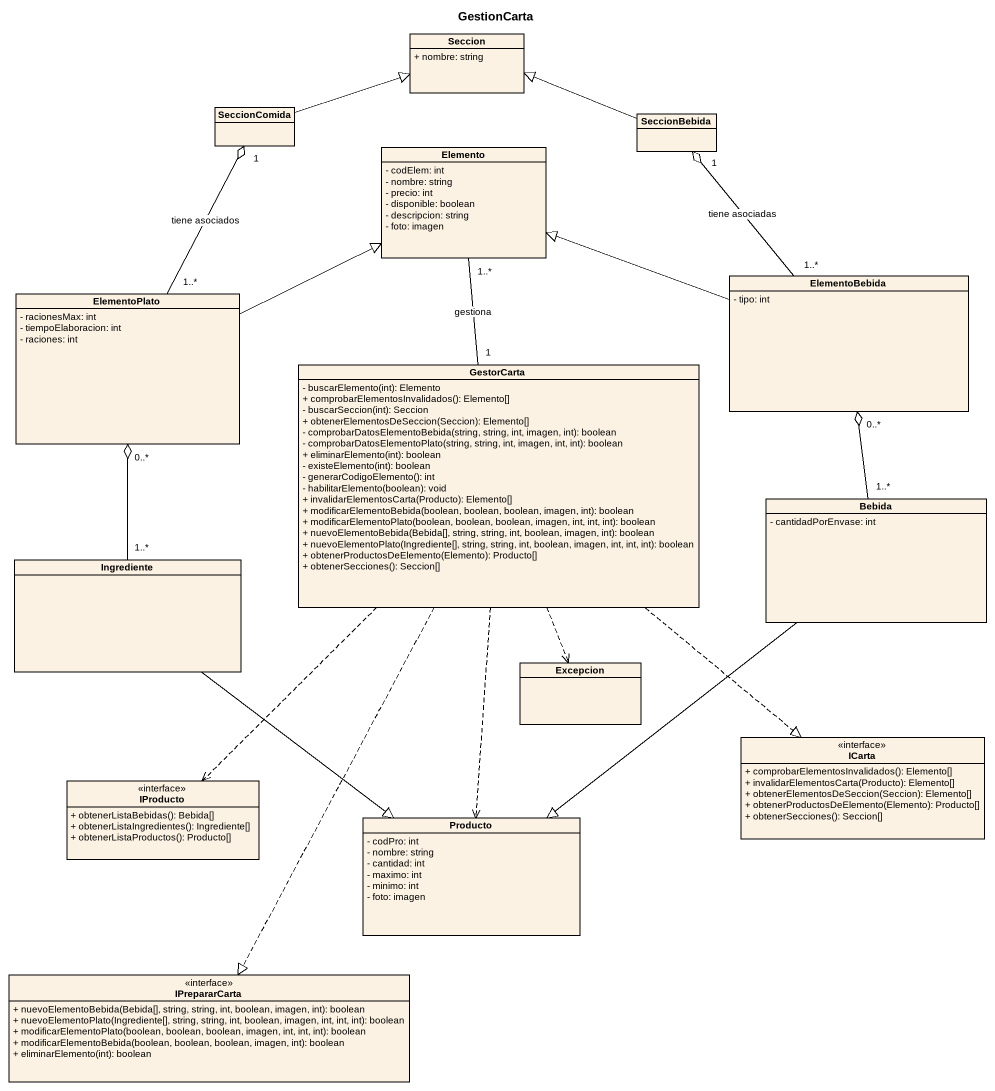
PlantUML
@startuml
title GestionCarta
hide circle
hide empty members
skinparam classAttributeIconSize 0
class Seccion {
  + nombre: string
}
class SeccionComida
class SeccionBebida
class Elemento {
  - codElem: int
  - nombre: string
  - precio: int
  - disponible: boolean
  - descripcion: string
  - foto: imagen
}
class ElementoPlato {
  - racionesMax: int
  - tiempoElaboracion: int
  - raciones: int
}
class ElementoBebida {
  - tipo: int
}
class GestorCarta {
  - buscarElemento(int): Elemento
  + comprobarElementosInvalidados(): Elemento[]
  - buscarSeccion(int): Seccion
  + obtenerElementosDeSeccion(Seccion): Elemento[]
  - comprobarDatosElementoBebida(string, string, int, imagen, int): boolean
  - comprobarDatosElementoPlato(string, string, int, imagen, int, int): boolean
  + eliminarElemento(int): boolean
  - existeElemento(int): boolean
  - generarCodigoElemento(): int
  - habilitarElemento(boolean): void
  + invalidarElementosCarta(Producto): Elemento[]
  + modificarElementoBebida(boolean, boolean, boolean, imagen, int): boolean
  + modificarElementoPlato(boolean, boolean, boolean, imagen, int, int, int): boolean
  + nuevoElementoBebida(Bebida[], string, string, int, boolean, imagen, int): boolean
  + nuevoElementoPlato(Ingrediente[], string, string, int, boolean, imagen, int, int, int): boolean
  + obtenerProductosDeElemento(Elemento): Producto[]
  + obtenerSecciones(): Seccion[]
}
class Bebida {
  - cantidadPorEnvase: int
}
class Ingrediente
class Excepcion
class ICarta <<interface>> {
  + comprobarElementosInvalidados(): Elemento[]
  + invalidarElementosCarta(Producto): Elemento[]
  + obtenerElementosDeSeccion(Seccion): Elemento[]
  + obtenerProductosDeElemento(Elemento): Producto[]
  + obtenerSecciones(): Seccion[]
}
class IProducto <<interface>> {
  + obtenerListaBebidas(): Bebida[]
  + obtenerListaIngredientes(): Ingrediente[]
  + obtenerListaProductos(): Producto[]
}
class Producto {
  - codPro: int
  - nombre: string
  - cantidad: int
  - maximo: int
  - minimo: int
  - foto: imagen
}
class IPrepararCarta <<interface>> {
  + nuevoElementoBebida(Bebida[], string, string, int, boolean, imagen, int): boolean
  + nuevoElementoPlato(Ingrediente[], string, string, int, boolean, imagen, int, int, int): boolean
  + modificarElementoPlato(boolean, boolean, boolean, imagen, int, int, int): boolean
  + modificarElementoBebida(boolean, boolean, boolean, imagen, int): boolean
  + eliminarElemento(int): boolean
}
SeccionComida -right-|> Seccion
SeccionBebida -left-|> Seccion
ElementoPlato "1..*" -up-o "1" SeccionComida : tiene asociados
ElementoPlato -right-|> Elemento
ElementoBebida "1..*" -up-o "1" SeccionBebida : tiene asociadas
ElementoBebida -left-|> Elemento
GestorCarta "1" -up- "1..*" Elemento : gestiona
GestorCarta ..> Excepcion
GestorCarta ..|> ICarta
GestorCarta ..> IProducto
GestorCarta ..> Producto
GestorCarta ..|> IPrepararCarta
Bebida "1..*" -up-o "0..*" ElementoBebida
Bebida --|> Producto
Ingrediente "1..*" -up-o "0..*" ElementoPlato
Ingrediente --|> Producto
@enduml
